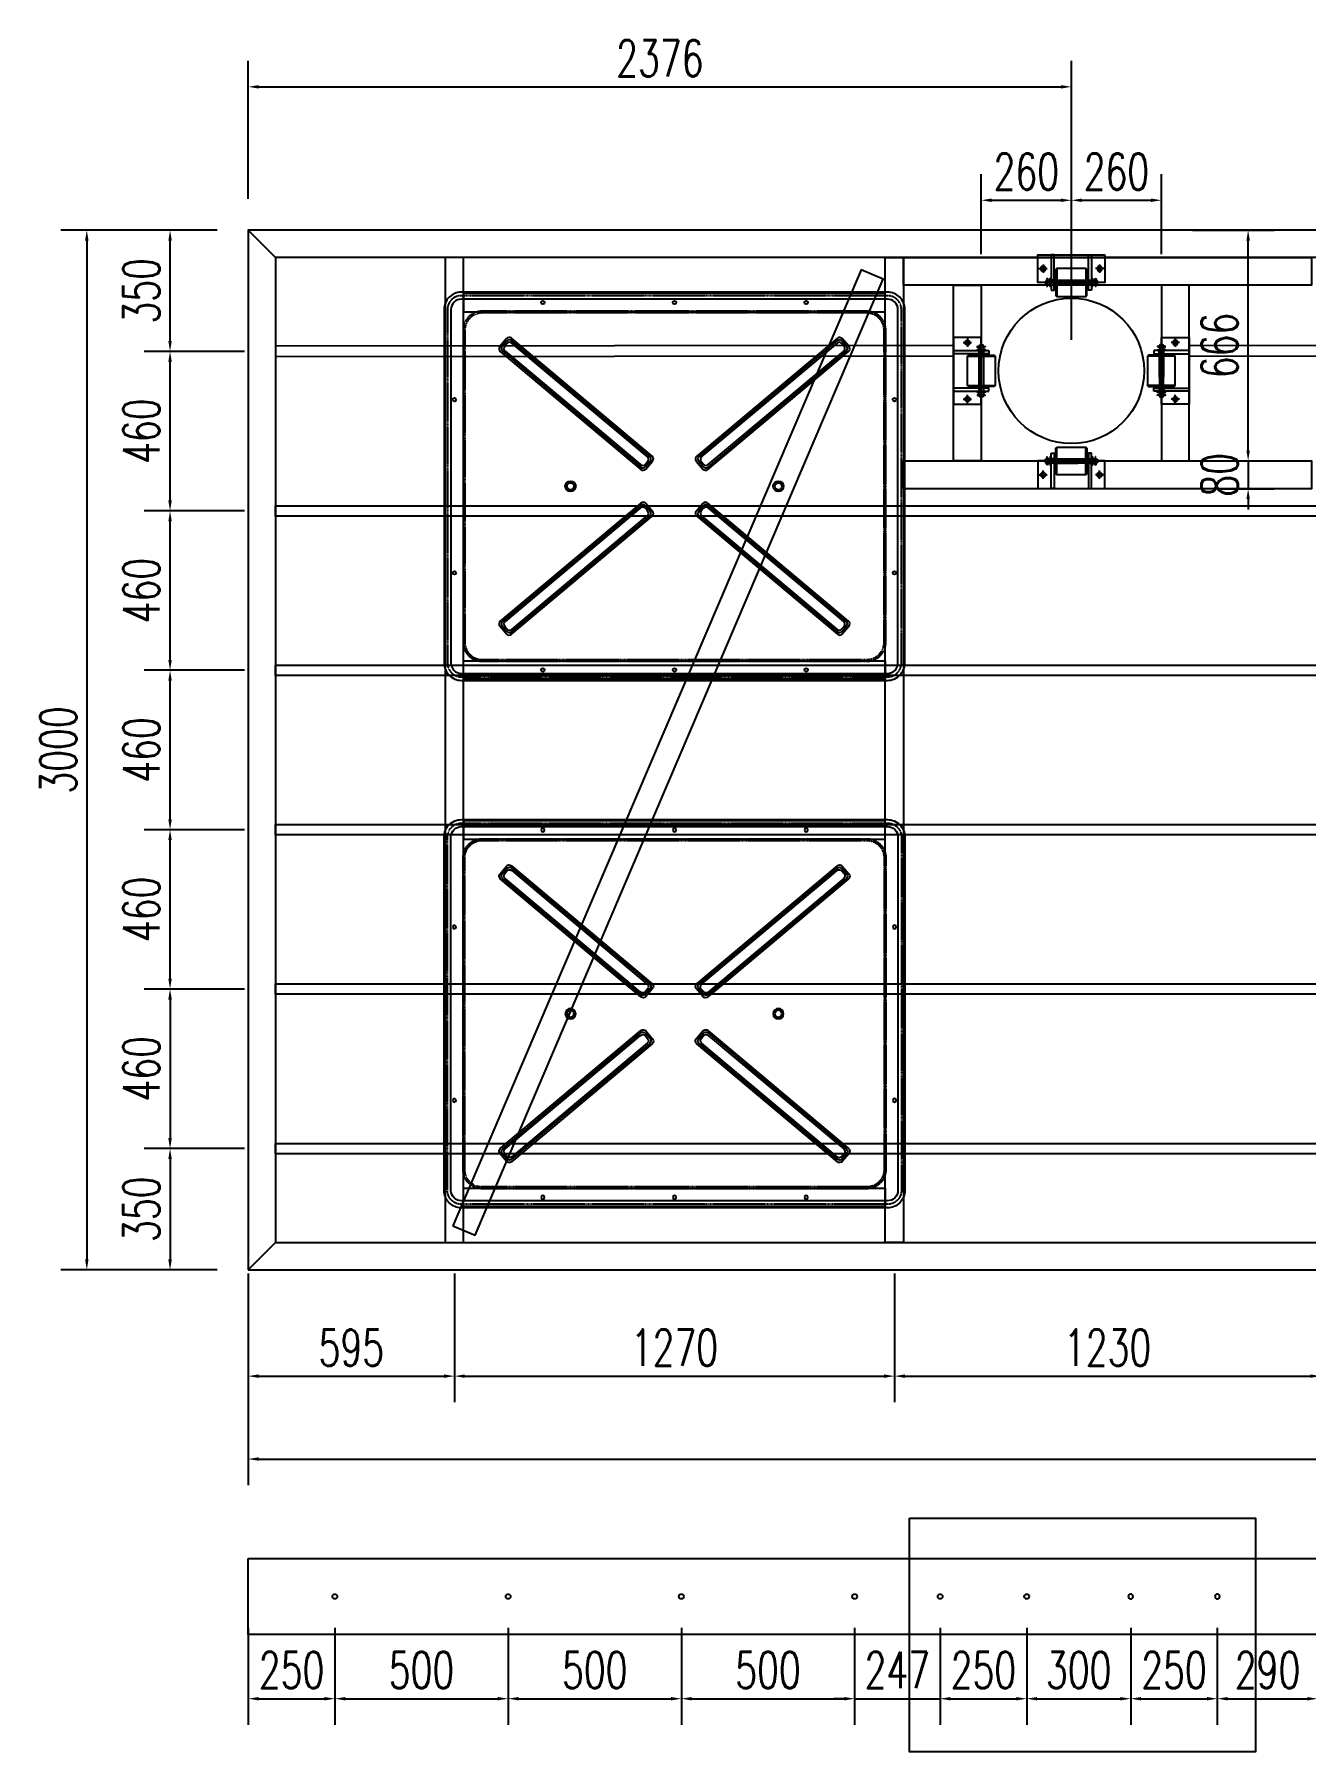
# Model space of a CAD drawing. Header units: millimetres. Extents: x 20612 to 158249, y -13511 to 156976.
# Drawn here: x 67078 to 70747, y 7918 to 12873 of the extents above; entities that cross this region are included whole.
import ezdxf

# ---------------------------------------------------------------- set-up
doc = ezdxf.new("R2010")
doc.units = ezdxf.units.MM
doc.header["$LTSCALE"] = 10
for name, pattern in [('-6_350_HOLE$0$DASH', [0.35, 0.25, -0.1]), ('CENTER2', [28.575, 19.05, -3.175, 3.175, -3.175]), ('DASHED2', [9.525, 6.35, -3.175])]:
    doc.linetypes.add(name, pattern=pattern)
for name, color, linetype in [('W-FLOAT_BOWL浮筒', 253, 'Continuous'), ('W-MOUNTING固定方式', 5, 'Continuous'), ('W-STEEL_FRAME钢架', 3, 'Continuous'), ('W-STEEL_KEEL钢龙骨', 5, 'Continuous')]:
    doc.layers.add(name, color=color, linetype=linetype)
doc.styles.add('STANDARD_T3', font='simplex.shx', dxfattribs={"width": 0.7, "bigfont": 'hztxt.shx'})
doc.dimstyles.new('W&&30', dxfattribs={"dimtxt": 105, "dimasz": 30, "dimexe": 75, "dimexo": 90, "dimgap": 30, "dimtad": 1, "dimdec": 0, "dimzin": 0, "dimdsep": 46, "dimtxsty": 'STANDARD_T3', "dimcen": 0.09, "dimclrd": 1, "dimclre": 1, "dimclrt": 7, "dimazin": 2, "dimtfac": 1, "dimtdec": 0, "dimtix": 1, "dimtmove": 2, "dimatfit": 3, "dimfxl": 100, "dimtolj": 1, "dimtzin": 0, "dimarcsym": 0})

# ---------------------------------------------------------------- blocks, each defined once
blk = doc.blocks.new('*D202')
at = {"color": 1, "lineweight": -2, "transparency": 16777216}
for p, q in [((67695.3, 9297.2), (67695.3, 8926.5)), ((68290.3, 9297.2), (68290.3, 8926.5)), ((67725.3, 9001.5), (68260.3, 9001.5))]:
    blk.add_line(p, q, dxfattribs=at)
at = {"color": 1, "transparency": 16777216}
for points in [[(67725.3, 9006.5), (67725.3, 8996.5), (67695.3, 9001.5)], [(68260.3, 9006.5), (68260.3, 8996.5), (68290.3, 9001.5)]]:
    blk.add_solid(points, dxfattribs=at)
at = {"layer": 'Defpoints', "color": 0, "transparency": 16777216}
for p in [(67695.3, 9387.2), (68290.3, 9387.2), (68290.3, 9001.5)]:
    blk.add_point(p, dxfattribs=at)
at = {"color": 7, "transparency": 16777216, "insert": (67992.8, 9084), "char_height": 105, "attachment_point": 5, "style": 'STANDARD_T3'}
blk.add_mtext('\\A1;595', dxfattribs=at)
blk = doc.blocks.new('*D188')
at = {"color": 1, "lineweight": -2, "transparency": 16777216}
for p, q in [((68290.3, 9297.2), (68290.3, 8926.5)), ((69560.3, 9297.2), (69560.3, 8926.5)), ((68320.3, 9001.5), (69530.3, 9001.5))]:
    blk.add_line(p, q, dxfattribs=at)
at = {"color": 1, "transparency": 16777216}
for points in [[(68320.3, 9006.5), (68320.3, 8996.5), (68290.3, 9001.5)], [(69530.3, 9006.5), (69530.3, 8996.5), (69560.3, 9001.5)]]:
    blk.add_solid(points, dxfattribs=at)
at = {"layer": 'Defpoints', "color": 0, "transparency": 16777216}
for p in [(68290.3, 9387.2), (69560.3, 9387.2), (69560.3, 9001.5)]:
    blk.add_point(p, dxfattribs=at)
at = {"color": 7, "transparency": 16777216, "insert": (68925.3, 9084), "char_height": 105, "attachment_point": 5, "style": 'STANDARD_T3'}
blk.add_mtext('\\A1;1270', dxfattribs=at)
blk = doc.blocks.new('*D189')
at = {"color": 1, "lineweight": -2, "transparency": 16777216}
for p, q in [((69560.3, 9297.2), (69560.3, 8926.5)), ((70790.3, 9297.2), (70790.3, 8926.5)), ((69590.3, 9001.5), (70760.3, 9001.5))]:
    blk.add_line(p, q, dxfattribs=at)
at = {"color": 1, "transparency": 16777216}
for points in [[(69590.3, 9006.5), (69590.3, 8996.5), (69560.3, 9001.5)], [(70760.3, 9006.5), (70760.3, 8996.5), (70790.3, 9001.5)]]:
    blk.add_solid(points, dxfattribs=at)
at = {"layer": 'Defpoints', "color": 0, "transparency": 16777216}
for p in [(69560.3, 9387.2), (70790.3, 9387.2), (70790.3, 9001.5)]:
    blk.add_point(p, dxfattribs=at)
at = {"color": 7, "transparency": 16777216, "insert": (70175.3, 9084), "char_height": 105, "attachment_point": 5, "style": 'STANDARD_T3'}
blk.add_mtext('\\A1;1230', dxfattribs=at)
blk = doc.blocks.new('*U45')
blk.add_lwpolyline([(-12, 0), (-12, 2.5), (12, 2.5), (12, 0)], close=True)
blk = doc.blocks.new('*U46')
at = {"color": 8, "linetype": 'Continuous', "lineweight": 15}
for p, q in [((-1, 1.9), (-2.1, 1)), ((0, 1.4), (0, -1.4)), ((-1, -1.9), (-2.1, -1))]:
    blk.add_line(p, q, dxfattribs=at)
at = {"color": 7, "linetype": 'Continuous', "lineweight": 15}
for p, q in [((16, 1.4), (0, 1.4)), ((0, 0), (18.5, 0)), ((16, 1.4), (16, 0)), ((18.5, -1.4), (18.5, 0)), ((0, -1.4), (18.5, -1.4))]:
    blk.add_line(p, q, dxfattribs=at)
for centre, radius, start, end in [((-3.2, 0), 2.9, 41.3178, 318.6822), ((-3.2, 0), 1.45, 41.3178, 318.6822), ((0, 2.8), 2.82, 221.3178, 270), ((0, -2.8), 2.82, 90, 138.6822), ((0, 2.8), 1.37, 221.3178, 270), ((0, -2.8), 1.37, 90, 138.6822)]:
    blk.add_arc(centre, radius, start, end, dxfattribs=at)
blk = doc.blocks.new('无头销轴_B型_D12X150')
at = {"color": 0}
for p, q in [((-72, 6), (-72, -6)), ((72, 6), (72, -6))]:
    blk.add_line(p, q, dxfattribs=at)
blk.add_lwpolyline([(-75, 4.3), (-75, -4.3), (-72, -6), (72, -6), (75, -4.3), (75, 4.3), (72, 6), (-72, 6)], close=True, dxfattribs=at)
for centre in [(-69.5, 0), (69.5, 0)]:
    blk.add_circle(centre, 1.6, dxfattribs=at)
blk = doc.blocks.new('A$C1EDE4923')
for p, q in [((-232.5, 79.6), (-232.5, 159.6)), ((-148.5, 79.6), (-148.5, 159.6))]:
    blk.add_line(p, q)
at = {"color": 3, "linetype": 'CENTER2', "ltscale": 0.5}
for p, q in [((-235, 119.6), (-254, 119.6)), ((-146, 119.6), (-127, 119.6)), ((-284, 79.6), (-260, 79.6)), ((-272, 67.6), (-272, 91.6)), ((-97, 79.6), (-121, 79.6)), ((-109, 67.6), (-109, 91.6))]:
    blk.add_line(p, q, dxfattribs=at)
at = {"linetype": 'DASHED2'}
for p, q in [((-240, 126.1), (-249, 126.1)), ((-240, 113.1), (-249, 113.1)), ((-235.5, 125.9), (-145.5, 125.9)), ((-235.5, 113.3), (-145.5, 113.3)), ((-141, 126.1), (-132, 126.1)), ((-141, 113.1), (-132, 113.1))]:
    blk.add_line(p, q, dxfattribs=at)
at = {"color": 3, "linetype": 'CENTER2'}
blk.add_line((-240.9, 119.6), (-140, 119.6), dxfattribs=at)
for points in [[(-232.5, 159.6), (-148.5, 159.6), (-145.5, 156.6), (-145.5, 82.6), (-148.5, 79.6), (-232.5, 79.6), (-235.5, 82.6), (-235.5, 156.6)], [(-94, 39.6), (-94, 119.6), (-287, 119.6), (-287, 39.6)], [(-249, 141.6), (-240, 141.6), (-240, 39.6), (-249, 39.6)], [(-132, 141.6), (-141, 141.6), (-141, 39.6), (-132, 39.6)]]:
    blk.add_lwpolyline(points, close=True)
for centre in [(-272, 79.6), (-109, 79.6)]:
    blk.add_circle(centre, 7)
at = {"xscale": -1}
for name, p, rotation in [('无头销轴_B型_D12X150', (-190.5, 119.6), 180), ('*U46', (-260, 113.6), 270), ('*U45', (-249, 119.6), 90), ('*U45', (-237.5, 119.6), 90)]:
    blk.add_blockref(name, p, dxfattribs=dict(at, rotation=rotation))
for name, p, rotation in [('*U45', (-143.5, 119.6), 270), ('*U45', (-132, 119.6), 270), ('*U46', (-121, 113.6), 90)]:
    blk.add_blockref(name, p, dxfattribs=dict(rotation=rotation))
blk = doc.blocks.new('1')
at = {"layer": 'W-FLOAT_BOWL浮筒'}
for points in [[(10, -25), (540, -25, 0.414214), (550, -15), (550, 15, 0.414214), (540, 25), (10, 25, 0.414214), (0, 15), (0, -15, 0.414214)], [(15, -20), (535, -20, 0.414214), (545, -10), (545, 10, 0.414214), (535, 20), (15, 20, 0.414214), (5, 10), (5, -10, 0.414214)], [(20, -15), (530, -15, 0.414214), (540, -5), (540, 5, 0.414214), (530, 15), (20, 15, 0.414214), (10, 5), (10, -5, 0.414214)]]:
    blk.add_lwpolyline(points, format="xyb", close=True, dxfattribs=at)
blk = doc.blocks.new('fxpm')
at = {"layer": 'W-FLOAT_BOWL浮筒'}
for points in [[(35.4, -1105.4), (1265.4, -1105.4, 0.414214), (1315.4, -1055.4), (1315.4, -35.4, 0.414214), (1265.4, 14.6), (35.4, 14.6, 0.414214), (-14.6, -35.4), (-14.6, -1055.4, 0.414214)], [(35.4, -1085.4), (1265.4, -1085.4, 0.414214), (1295.4, -1055.4), (1295.4, -35.4, 0.414214), (1265.4, -5.4), (35.4, -5.4, 0.414214), (5.4, -35.4), (5.4, -1055.4, 0.414214)]]:
    blk.add_lwpolyline(points, format="xyb", close=True, dxfattribs=at)
at = {"layer": 'W-FLOAT_BOWL浮筒', "linetype": '-6_350_HOLE$0$DASH', "ltscale": 0.1}
for points in [[(35.4, -1095.4), (1265.4, -1095.4, 0.414214), (1305.4, -1055.4), (1305.4, -35.4, 0.414214), (1265.4, 4.6), (35.4, 4.6, 0.414214), (-4.6, -35.4), (-4.6, -1055.4, 0.414214)], [(95.4, -1050.4), (1205.4, -1050.4, 0.414214), (1260.4, -995.4), (1260.4, -95.4, 0.414214), (1205.4, -40.4), (95.4, -40.4, 0.414214), (40.4, -95.4), (40.4, -995.4, 0.414214)], [(95.4, -1045.4), (1205.4, -1045.4, 0.414214), (1255.4, -995.4), (1255.4, -95.4, 0.414214), (1205.4, -45.4), (95.4, -45.4, 0.414214), (45.4, -95.4), (45.4, -995.4, 0.414214)]]:
    blk.add_lwpolyline(points, format="xyb", close=True, dxfattribs=at)
at = {"layer": 'W-FLOAT_BOWL浮筒'}
for centre, radius in [((270.4, -15.4), 5), ((650.4, -15.4), 5), ((1030.4, -15.4), 5), ((15.4, -295.4), 5), ((1285.4, -295.4), 5), ((350.4, -545.4), 15), ((350.4, -545.4), 10), ((950.4, -545.4), 15), ((950.4, -545.4), 10), ((15.4, -795.4), 5), ((1285.4, -795.4), 5), ((270.4, -1075.4), 5), ((650.4, -1075.4), 5), ((1030.4, -1075.4), 5)]:
    blk.add_circle(centre, radius, dxfattribs=at)
for p, rotation in [((156.1, -130.9), 320.0184917511716), ((723.1, -484.3), 39.98150824882561), ((156.1, -959.8), 39.98150824882561), ((723.1, -606.4), 320.0184917511716)]:
    blk.add_blockref('1', p, dxfattribs=dict(at, rotation=rotation))
blk = doc.blocks.new('*D203')
at = {"color": 1, "lineweight": -2, "transparency": 16777216}
for p, q in [((67605.3, 12308.2), (67154.3, 12308.2)), ((67229.3, 12278.2), (67229.3, 9338.2)), ((67605.3, 9308.2), (67154.3, 9308.2))]:
    blk.add_line(p, q, dxfattribs=at)
at = {"color": 1, "transparency": 16777216}
for points in [[(67224.3, 12278.2), (67234.3, 12278.2), (67229.3, 12308.2)], [(67224.3, 9338.2), (67234.3, 9338.2), (67229.3, 9308.2)]]:
    blk.add_solid(points, dxfattribs=at)
at = {"layer": 'Defpoints', "color": 0, "transparency": 16777216}
for p in [(67695.3, 12308.2), (67229.3, 9308.2), (67695.3, 9308.2)]:
    blk.add_point(p, dxfattribs=at)
at = {"color": 7, "transparency": 16777216, "insert": (67146.8, 10808.2), "char_height": 105, "attachment_point": 5, "rotation": 90, "style": 'STANDARD_T3'}
blk.add_mtext('\\A1;3000', dxfattribs=at)
blk = doc.blocks.new('*D195')
at = {"color": 1, "lineweight": -2, "transparency": 16777216}
for p, q in [((67684.3, 10578.2), (67394.6, 10578.2)), ((67469.6, 10148.2), (67469.6, 10548.2)), ((67684.3, 10118.2), (67394.6, 10118.2))]:
    blk.add_line(p, q, dxfattribs=at)
at = {"color": 1, "transparency": 16777216}
for points in [[(67464.6, 10548.2), (67474.6, 10548.2), (67469.6, 10578.2)], [(67464.6, 10148.2), (67474.6, 10148.2), (67469.6, 10118.2)]]:
    blk.add_solid(points, dxfattribs=at)
at = {"layer": 'Defpoints', "color": 0, "transparency": 16777216}
for p in [(67469.6, 10578.2), (67774.3, 10578.2), (67774.3, 10118.2)]:
    blk.add_point(p, dxfattribs=at)
at = {"color": 7, "transparency": 16777216, "insert": (67387.1, 10348.2), "char_height": 105, "attachment_point": 5, "rotation": 90, "style": 'STANDARD_T3'}
blk.add_mtext('\\A1;460', dxfattribs=at)
blk = doc.blocks.new('*D196')
at = {"color": 1, "lineweight": -2, "transparency": 16777216}
for p, q in [((67684.3, 11038.2), (67394.6, 11038.2)), ((67469.6, 10608.2), (67469.6, 11008.2)), ((67684.3, 10578.2), (67394.6, 10578.2))]:
    blk.add_line(p, q, dxfattribs=at)
at = {"color": 1, "transparency": 16777216}
for points in [[(67464.6, 11008.2), (67474.6, 11008.2), (67469.6, 11038.2)], [(67464.6, 10608.2), (67474.6, 10608.2), (67469.6, 10578.2)]]:
    blk.add_solid(points, dxfattribs=at)
at = {"layer": 'Defpoints', "color": 0, "transparency": 16777216}
for p in [(67469.6, 11038.2), (67774.3, 11038.2), (67774.3, 10578.2)]:
    blk.add_point(p, dxfattribs=at)
at = {"color": 7, "transparency": 16777216, "insert": (67387.1, 10808.2), "char_height": 105, "attachment_point": 5, "rotation": 90, "style": 'STANDARD_T3'}
blk.add_mtext('\\A1;460', dxfattribs=at)
blk = doc.blocks.new('*D197')
at = {"color": 1, "lineweight": -2, "transparency": 16777216}
for p, q in [((67684.3, 11498.2), (67394.6, 11498.2)), ((67469.6, 11068.2), (67469.6, 11468.2)), ((67684.3, 11038.2), (67394.6, 11038.2))]:
    blk.add_line(p, q, dxfattribs=at)
at = {"color": 1, "transparency": 16777216}
for points in [[(67464.6, 11468.2), (67474.6, 11468.2), (67469.6, 11498.2)], [(67464.6, 11068.2), (67474.6, 11068.2), (67469.6, 11038.2)]]:
    blk.add_solid(points, dxfattribs=at)
at = {"layer": 'Defpoints', "color": 0, "transparency": 16777216}
for p in [(67469.6, 11498.2), (67774.3, 11498.2), (67774.3, 11038.2)]:
    blk.add_point(p, dxfattribs=at)
at = {"color": 7, "transparency": 16777216, "insert": (67387.1, 11268.2), "char_height": 105, "attachment_point": 5, "rotation": 90, "style": 'STANDARD_T3'}
blk.add_mtext('\\A1;460', dxfattribs=at)
blk = doc.blocks.new('*D198')
at = {"color": 1, "lineweight": -2, "transparency": 16777216}
for p, q in [((67684.3, 11958.2), (67394.6, 11958.2)), ((67469.6, 11528.2), (67469.6, 11928.2)), ((67684.3, 11498.2), (67394.6, 11498.2))]:
    blk.add_line(p, q, dxfattribs=at)
at = {"color": 1, "transparency": 16777216}
for points in [[(67464.6, 11928.2), (67474.6, 11928.2), (67469.6, 11958.2)], [(67464.6, 11528.2), (67474.6, 11528.2), (67469.6, 11498.2)]]:
    blk.add_solid(points, dxfattribs=at)
at = {"layer": 'Defpoints', "color": 0, "transparency": 16777216}
for p in [(67469.6, 11958.2), (67774.3, 11958.2), (67774.3, 11498.2)]:
    blk.add_point(p, dxfattribs=at)
at = {"color": 7, "transparency": 16777216, "insert": (67387.1, 11728.2), "char_height": 105, "attachment_point": 5, "rotation": 90, "style": 'STANDARD_T3'}
blk.add_mtext('\\A1;460', dxfattribs=at)
blk = doc.blocks.new('*D199')
at = {"color": 1, "lineweight": -2, "transparency": 16777216}
for p, q in [((67684.3, 9658.2), (67394.6, 9658.2)), ((67469.6, 9628.2), (67469.6, 9338.2)), ((67605.3, 9308.2), (67394.6, 9308.2))]:
    blk.add_line(p, q, dxfattribs=at)
at = {"color": 1, "transparency": 16777216}
for points in [[(67464.6, 9628.2), (67474.6, 9628.2), (67469.6, 9658.2)], [(67464.6, 9338.2), (67474.6, 9338.2), (67469.6, 9308.2)]]:
    blk.add_solid(points, dxfattribs=at)
at = {"layer": 'Defpoints', "color": 0, "transparency": 16777216}
for p in [(67774.3, 9658.2), (67469.6, 9308.2), (67695.3, 9308.2)]:
    blk.add_point(p, dxfattribs=at)
at = {"color": 7, "transparency": 16777216, "insert": (67387.1, 9483.2), "char_height": 105, "attachment_point": 5, "rotation": 90, "style": 'STANDARD_T3'}
blk.add_mtext('\\A1;350', dxfattribs=at)
blk = doc.blocks.new('*D200')
at = {"color": 1, "lineweight": -2, "transparency": 16777216}
for p, q in [((67684.3, 10118.2), (67394.6, 10118.2)), ((67469.6, 10088.2), (67469.6, 9688.2)), ((67684.3, 9658.2), (67394.6, 9658.2))]:
    blk.add_line(p, q, dxfattribs=at)
at = {"color": 1, "transparency": 16777216}
for points in [[(67464.6, 10088.2), (67474.6, 10088.2), (67469.6, 10118.2)], [(67464.6, 9688.2), (67474.6, 9688.2), (67469.6, 9658.2)]]:
    blk.add_solid(points, dxfattribs=at)
at = {"layer": 'Defpoints', "color": 0, "transparency": 16777216}
for p in [(67774.3, 10118.2), (67469.6, 9658.2), (67774.3, 9658.2)]:
    blk.add_point(p, dxfattribs=at)
at = {"color": 7, "transparency": 16777216, "insert": (67387.1, 9888.2), "char_height": 105, "attachment_point": 5, "rotation": 90, "style": 'STANDARD_T3'}
blk.add_mtext('\\A1;460', dxfattribs=at)
blk = doc.blocks.new('*D201')
at = {"color": 1, "lineweight": -2, "transparency": 16777216}
for p, q in [((67605.3, 12308.2), (67394.6, 12308.2)), ((67469.6, 11988.2), (67469.6, 12278.2)), ((67684.3, 11958.2), (67394.6, 11958.2))]:
    blk.add_line(p, q, dxfattribs=at)
at = {"color": 1, "transparency": 16777216}
for points in [[(67464.6, 12278.2), (67474.6, 12278.2), (67469.6, 12308.2)], [(67464.6, 11988.2), (67474.6, 11988.2), (67469.6, 11958.2)]]:
    blk.add_solid(points, dxfattribs=at)
at = {"layer": 'Defpoints', "color": 0, "transparency": 16777216}
for p in [(67469.6, 12308.2), (67695.3, 12308.2), (67774.3, 11958.2)]:
    blk.add_point(p, dxfattribs=at)
at = {"color": 7, "transparency": 16777216, "insert": (67387.1, 12133.2), "char_height": 105, "attachment_point": 5, "rotation": 90, "style": 'STANDARD_T3'}
blk.add_mtext('\\A1;350', dxfattribs=at)
blk = doc.blocks.new('*U184')
at = {"layer": 'W-STEEL_FRAME钢架'}
for points in [[(-661.5, -1421), (-608.5, -1421), (-608.5, 1421), (-661.5, 1421)], [(661.5, -1421), (608.5, -1421), (608.5, 1421), (661.5, 1421)]]:
    blk.add_lwpolyline(points, close=True, dxfattribs=at)
at = {"layer": 'W-STEEL_FRAME钢架', "color": 2}
for points in [[(-608.5, 1264.5), (608.5, 1264.5), (608.5, 1317.5), (-608.5, 1317.5)], [(-608.5, 257.5), (608.5, 257.5), (608.5, 204.5), (-608.5, 204.5)], [(-608.5, -257.5), (608.5, -257.5), (608.5, -204.5), (-608.5, -204.5)], [(-608.5, -1264.5), (608.5, -1264.5), (608.5, -1317.5), (-608.5, -1317.5)]]:
    blk.add_lwpolyline(points, close=True, dxfattribs=at)
blk = doc.blocks.new('*U185')
at = {"layer": 'W-STEEL_FRAME钢架', "color": 0, "linetype": 'ByBlock', "lineweight": -2, "transparency": 16777216}
blk.add_blockref('*U184', (0, 0), dxfattribs=at)
blk = doc.blocks.new('*U186')
at = {"layer": 'W-STEEL_KEEL钢龙骨'}
blk.add_lwpolyline([(-4911, 15), (4911, 15), (4911, -15), (-4911, -15)], close=True, dxfattribs=at)
blk = doc.blocks.new('*U187')
at = {"layer": 'W-STEEL_FRAME钢架', "color": 0, "linetype": 'ByBlock', "lineweight": -2, "transparency": 16777216}
for p in [(0, 1840), (0, 1380), (0, 920), (0, 460), (0, 0)]:
    blk.add_blockref('*U186', p, dxfattribs=at)
blk = doc.blocks.new('*D216')
at = {"color": 1, "lineweight": -2, "transparency": 16777216}
for p, q in [((67695.3, 9218.2), (67695.3, 8687.3)), ((77675.3, 9218.2), (77675.3, 8687.3)), ((67725.3, 8762.3), (77645.3, 8762.3))]:
    blk.add_line(p, q, dxfattribs=at)
at = {"color": 1, "transparency": 16777216}
for points in [[(67725.3, 8767.3), (67725.3, 8757.3), (67695.3, 8762.3)], [(77645.3, 8767.3), (77645.3, 8757.3), (77675.3, 8762.3)]]:
    blk.add_solid(points, dxfattribs=at)
at = {"layer": 'Defpoints', "color": 0, "transparency": 16777216}
for p in [(67695.3, 9308.2), (77675.3, 9308.2), (77675.3, 8762.3)]:
    blk.add_point(p, dxfattribs=at)
at = {"color": 7, "transparency": 16777216, "insert": (72685.3, 8844.8), "char_height": 105, "attachment_point": 5, "style": 'STANDARD_T3'}
blk.add_mtext('\\A1;9980', dxfattribs=at)
blk = doc.blocks.new('*D225')
at = {"layer": 'Defpoints', "color": 0, "transparency": 16777216}
for p in [(70070.8, 12721.8), (67695.3, 12308.2), (70070.8, 11902.2)]:
    blk.add_point(p, dxfattribs=at)
at = {"layer": 'W-STEEL_FRAME钢架', "color": 1, "lineweight": -2, "transparency": 16777216}
for p, q in [((67695.3, 12398.2), (67695.3, 12796.8)), ((70070.8, 11992.2), (70070.8, 12796.8)), ((67725.3, 12721.8), (70040.8, 12721.8))]:
    blk.add_line(p, q, dxfattribs=at)
at = {"layer": 'W-STEEL_FRAME钢架', "color": 1, "transparency": 16777216}
for points in [[(67725.3, 12726.8), (67725.3, 12716.8), (67695.3, 12721.8)], [(70040.8, 12726.8), (70040.8, 12716.8), (70070.8, 12721.8)]]:
    blk.add_solid(points, dxfattribs=at)
at = {"layer": 'W-STEEL_FRAME钢架', "color": 7, "transparency": 16777216, "insert": (68883.1, 12804.3), "char_height": 105, "attachment_point": 5, "style": 'STANDARD_T3'}
blk.add_mtext('\\A1;2376', dxfattribs=at)
blk = doc.blocks.new('*D226')
at = {"layer": 'Defpoints', "color": 0, "transparency": 16777216}
for p in [(70070.8, 12394.5), (69810.8, 12149.2), (70070.8, 11902.2)]:
    blk.add_point(p, dxfattribs=at)
at = {"layer": 'W-STEEL_FRAME钢架', "color": 1, "lineweight": -2, "transparency": 16777216}
for p, q in [((69810.8, 12239.2), (69810.8, 12469.5)), ((70070.8, 11992.2), (70070.8, 12469.5)), ((69840.8, 12394.5), (70040.8, 12394.5))]:
    blk.add_line(p, q, dxfattribs=at)
at = {"layer": 'W-STEEL_FRAME钢架', "color": 1, "transparency": 16777216}
for points in [[(69840.8, 12399.5), (69840.8, 12389.5), (69810.8, 12394.5)], [(70040.8, 12399.5), (70040.8, 12389.5), (70070.8, 12394.5)]]:
    blk.add_solid(points, dxfattribs=at)
at = {"layer": 'W-STEEL_FRAME钢架', "color": 7, "transparency": 16777216, "insert": (69940.8, 12477), "char_height": 105, "attachment_point": 5, "style": 'STANDARD_T3'}
blk.add_mtext('\\A1;260', dxfattribs=at)
blk = doc.blocks.new('*D227')
at = {"layer": 'Defpoints', "color": 0, "transparency": 16777216}
for p in [(70330.8, 12394.5), (70330.8, 12149.2), (70070.8, 11902.2)]:
    blk.add_point(p, dxfattribs=at)
at = {"layer": 'W-STEEL_FRAME钢架', "color": 1, "lineweight": -2, "transparency": 16777216}
for p, q in [((70070.8, 11992.2), (70070.8, 12469.5)), ((70330.8, 12239.2), (70330.8, 12469.5)), ((70100.8, 12394.5), (70300.8, 12394.5))]:
    blk.add_line(p, q, dxfattribs=at)
at = {"layer": 'W-STEEL_FRAME钢架', "color": 1, "transparency": 16777216}
for points in [[(70100.8, 12399.5), (70100.8, 12389.5), (70070.8, 12394.5)], [(70300.8, 12399.5), (70300.8, 12389.5), (70330.8, 12394.5)]]:
    blk.add_solid(points, dxfattribs=at)
at = {"layer": 'W-STEEL_FRAME钢架', "color": 7, "transparency": 16777216, "insert": (70200.8, 12477), "char_height": 105, "attachment_point": 5, "style": 'STANDARD_T3'}
blk.add_mtext('\\A1;260', dxfattribs=at)
blk = doc.blocks.new('*D228')
at = {"layer": 'Defpoints', "color": 0, "transparency": 16777216}
for p in [(70410.8, 11642.2), (70410.8, 11562.2), (70581, 11562.2)]:
    blk.add_point(p, dxfattribs=at)
at = {"layer": 'W-STEEL_FRAME钢架', "color": 1, "lineweight": -2, "transparency": 16777216}
for p, q in [((70581, 11672.2), (70581, 11702.2)), ((70500.8, 11642.2), (70656, 11642.2)), ((70581, 11642.2), (70581, 11562.2)), ((70500.8, 11562.2), (70656, 11562.2)), ((70581, 11532.2), (70581, 11502.2))]:
    blk.add_line(p, q, dxfattribs=at)
at = {"layer": 'W-STEEL_FRAME钢架', "color": 1, "transparency": 16777216}
for points in [[(70576, 11672.2), (70586, 11672.2), (70581, 11642.2)], [(70576, 11532.2), (70586, 11532.2), (70581, 11562.2)]]:
    blk.add_solid(points, dxfattribs=at)
at = {"layer": 'W-STEEL_FRAME钢架', "color": 7, "transparency": 16777216, "insert": (70498.5, 11602.2), "char_height": 105, "attachment_point": 5, "rotation": 90, "style": 'STANDARD_T3'}
blk.add_mtext('\\A1;80', dxfattribs=at)
blk = doc.blocks.new('*D229')
at = {"layer": 'Defpoints', "color": 0, "transparency": 16777216}
for p in [(70330.8, 12308.2), (70581, 12308.2), (70410.8, 11642.2)]:
    blk.add_point(p, dxfattribs=at)
at = {"layer": 'W-STEEL_FRAME钢架', "color": 1, "lineweight": -2, "transparency": 16777216}
for p, q in [((70420.8, 12308.2), (70656, 12308.2)), ((70581, 11672.2), (70581, 12278.2)), ((70500.8, 11642.2), (70656, 11642.2))]:
    blk.add_line(p, q, dxfattribs=at)
at = {"layer": 'W-STEEL_FRAME钢架', "color": 1, "transparency": 16777216}
for points in [[(70576, 12278.2), (70586, 12278.2), (70581, 12308.2)], [(70576, 11672.2), (70586, 11672.2), (70581, 11642.2)]]:
    blk.add_solid(points, dxfattribs=at)
at = {"layer": 'W-STEEL_FRAME钢架', "color": 7, "transparency": 16777216, "insert": (70498.5, 11975.2), "char_height": 105, "attachment_point": 5, "rotation": 90, "style": 'STANDARD_T3'}
blk.add_mtext('\\A1;666', dxfattribs=at)
blk = doc.blocks.new('*U283')
blk.add_circle((0, 0), 7)
blk = doc.blocks.new('*U284')
at = {"color": 0, "linetype": 'ByBlock', "lineweight": -2, "transparency": 16777216}
for p in [(0, 0), (500, 0), (1000, 0), (1500, 0)]:
    blk.add_blockref('*U283', p, dxfattribs=at)
blk = doc.blocks.new('*D288')
at = {"color": 1, "lineweight": -2, "transparency": 16777216}
for p, q in [((67695.3, 8275.6), (67695.3, 7995.7)), ((67945.3, 8275.6), (67945.3, 7995.7)), ((67725.3, 8070.7), (67915.3, 8070.7))]:
    blk.add_line(p, q, dxfattribs=at)
at = {"color": 1, "transparency": 16777216}
for points in [[(67725.3, 8075.7), (67725.3, 8065.7), (67695.3, 8070.7)], [(67915.3, 8075.7), (67915.3, 8065.7), (67945.3, 8070.7)]]:
    blk.add_solid(points, dxfattribs=at)
at = {"layer": 'Defpoints', "color": 0, "transparency": 16777216}
for p in [(67695.3, 8365.6), (67945.3, 8365.6), (67945.3, 8070.7)]:
    blk.add_point(p, dxfattribs=at)
at = {"color": 7, "transparency": 16777216, "insert": (67820.3, 8153.2), "char_height": 105, "attachment_point": 5, "style": 'STANDARD_T3'}
blk.add_mtext('\\A1;250', dxfattribs=at)
blk = doc.blocks.new('*D289')
at = {"color": 1, "lineweight": -2, "transparency": 16777216}
for p, q in [((67945.3, 8275.6), (67945.3, 7995.7)), ((68445.3, 8275.6), (68445.3, 7995.7)), ((67975.3, 8070.7), (68415.3, 8070.7))]:
    blk.add_line(p, q, dxfattribs=at)
at = {"color": 1, "transparency": 16777216}
for points in [[(67975.3, 8075.7), (67975.3, 8065.7), (67945.3, 8070.7)], [(68415.3, 8075.7), (68415.3, 8065.7), (68445.3, 8070.7)]]:
    blk.add_solid(points, dxfattribs=at)
at = {"layer": 'Defpoints', "color": 0, "transparency": 16777216}
for p in [(67945.3, 8365.6), (68445.3, 8365.6), (68445.3, 8070.7)]:
    blk.add_point(p, dxfattribs=at)
at = {"color": 7, "transparency": 16777216, "insert": (68195.3, 8153.2), "char_height": 105, "attachment_point": 5, "style": 'STANDARD_T3'}
blk.add_mtext('\\A1;500', dxfattribs=at)
blk = doc.blocks.new('*D290')
at = {"color": 1, "lineweight": -2, "transparency": 16777216}
for p, q in [((68445.3, 8275.6), (68445.3, 7995.7)), ((68945.3, 8275.6), (68945.3, 7995.7)), ((68475.3, 8070.7), (68915.3, 8070.7))]:
    blk.add_line(p, q, dxfattribs=at)
at = {"color": 1, "transparency": 16777216}
for points in [[(68475.3, 8075.7), (68475.3, 8065.7), (68445.3, 8070.7)], [(68915.3, 8075.7), (68915.3, 8065.7), (68945.3, 8070.7)]]:
    blk.add_solid(points, dxfattribs=at)
at = {"layer": 'Defpoints', "color": 0, "transparency": 16777216}
for p in [(68445.3, 8365.6), (68945.3, 8365.6), (68945.3, 8070.7)]:
    blk.add_point(p, dxfattribs=at)
at = {"color": 7, "transparency": 16777216, "insert": (68695.3, 8153.2), "char_height": 105, "attachment_point": 5, "style": 'STANDARD_T3'}
blk.add_mtext('\\A1;500', dxfattribs=at)
blk = doc.blocks.new('*D291')
at = {"color": 1, "lineweight": -2, "transparency": 16777216}
for p, q in [((68945.3, 8275.6), (68945.3, 7995.7)), ((69445.3, 8275.6), (69445.3, 7995.7)), ((68975.3, 8070.7), (69415.3, 8070.7))]:
    blk.add_line(p, q, dxfattribs=at)
at = {"color": 1, "transparency": 16777216}
for points in [[(68975.3, 8075.7), (68975.3, 8065.7), (68945.3, 8070.7)], [(69415.3, 8075.7), (69415.3, 8065.7), (69445.3, 8070.7)]]:
    blk.add_solid(points, dxfattribs=at)
at = {"layer": 'Defpoints', "color": 0, "transparency": 16777216}
for p in [(68945.3, 8365.6), (69445.3, 8365.6), (69445.3, 8070.7)]:
    blk.add_point(p, dxfattribs=at)
at = {"color": 7, "transparency": 16777216, "insert": (69195.3, 8153.2), "char_height": 105, "attachment_point": 5, "style": 'STANDARD_T3'}
blk.add_mtext('\\A1;500', dxfattribs=at)
blk = doc.blocks.new('*D292')
at = {"color": 1, "lineweight": -2, "transparency": 16777216}
for p, q in [((69445.3, 8275.6), (69445.3, 7995.7)), ((69692, 8275.6), (69692, 7995.7)), ((69415.3, 8070.7), (69385.3, 8070.7)), ((69445.3, 8070.7), (69692, 8070.7)), ((69722, 8070.7), (69752, 8070.7))]:
    blk.add_line(p, q, dxfattribs=at)
at = {"color": 1, "transparency": 16777216}
for points in [[(69415.3, 8075.7), (69415.3, 8065.7), (69445.3, 8070.7)], [(69722, 8075.7), (69722, 8065.7), (69692, 8070.7)]]:
    blk.add_solid(points, dxfattribs=at)
at = {"layer": 'Defpoints', "color": 0, "transparency": 16777216}
for p in [(69445.3, 8365.6), (69692, 8365.6), (69692, 8070.7)]:
    blk.add_point(p, dxfattribs=at)
at = {"color": 7, "transparency": 16777216, "insert": (69568.6, 8153.2), "char_height": 105, "attachment_point": 5, "style": 'STANDARD_T3'}
blk.add_mtext('\\A1;247', dxfattribs=at)
blk = doc.blocks.new('*D344')
at = {"color": 1, "lineweight": -2, "transparency": 16777216}
for p, q in [((69692, 8275.6), (69692, 7995.7)), ((69942, 8275.6), (69942, 7995.7)), ((69722, 8070.7), (69912, 8070.7))]:
    blk.add_line(p, q, dxfattribs=at)
at = {"color": 1, "transparency": 16777216}
for points in [[(69722, 8075.7), (69722, 8065.7), (69692, 8070.7)], [(69912, 8075.7), (69912, 8065.7), (69942, 8070.7)]]:
    blk.add_solid(points, dxfattribs=at)
at = {"layer": 'Defpoints', "color": 0, "transparency": 16777216}
for p in [(69692, 8365.6), (69942, 8365.6), (69942, 8070.7)]:
    blk.add_point(p, dxfattribs=at)
at = {"color": 7, "transparency": 16777216, "insert": (69817, 8153.2), "char_height": 105, "attachment_point": 5, "style": 'STANDARD_T3'}
blk.add_mtext('\\A1;250', dxfattribs=at)
blk = doc.blocks.new('*D345')
at = {"color": 1, "lineweight": -2, "transparency": 16777216}
for p, q in [((69942, 8275.6), (69942, 7995.7)), ((70242, 8275.6), (70242, 7995.7)), ((69972, 8070.7), (70212, 8070.7))]:
    blk.add_line(p, q, dxfattribs=at)
at = {"color": 1, "transparency": 16777216}
for points in [[(69972, 8075.7), (69972, 8065.7), (69942, 8070.7)], [(70212, 8075.7), (70212, 8065.7), (70242, 8070.7)]]:
    blk.add_solid(points, dxfattribs=at)
at = {"layer": 'Defpoints', "color": 0, "transparency": 16777216}
for p in [(69942, 8365.6), (70242, 8365.6), (70242, 8070.7)]:
    blk.add_point(p, dxfattribs=at)
at = {"color": 7, "transparency": 16777216, "insert": (70092, 8153.2), "char_height": 105, "attachment_point": 5, "style": 'STANDARD_T3'}
blk.add_mtext('\\A1;300', dxfattribs=at)
blk = doc.blocks.new('*D346')
at = {"color": 1, "lineweight": -2, "transparency": 16777216}
for p, q in [((70242, 8275.6), (70242, 7995.7)), ((70492, 8275.6), (70492, 7995.7)), ((70272, 8070.7), (70462, 8070.7))]:
    blk.add_line(p, q, dxfattribs=at)
at = {"color": 1, "transparency": 16777216}
for points in [[(70272, 8075.7), (70272, 8065.7), (70242, 8070.7)], [(70462, 8075.7), (70462, 8065.7), (70492, 8070.7)]]:
    blk.add_solid(points, dxfattribs=at)
at = {"layer": 'Defpoints', "color": 0, "transparency": 16777216}
for p in [(70242, 8365.6), (70492, 8365.6), (70492, 8070.7)]:
    blk.add_point(p, dxfattribs=at)
at = {"color": 7, "transparency": 16777216, "insert": (70367, 8153.2), "char_height": 105, "attachment_point": 5, "style": 'STANDARD_T3'}
blk.add_mtext('\\A1;250', dxfattribs=at)
blk = doc.blocks.new('*D347')
at = {"color": 1, "lineweight": -2, "transparency": 16777216}
for p, q in [((70492, 8275.6), (70492, 7995.7)), ((70782, 8275.6), (70782, 7995.7)), ((70522, 8070.7), (70752, 8070.7))]:
    blk.add_line(p, q, dxfattribs=at)
at = {"color": 1, "transparency": 16777216}
for points in [[(70522, 8075.7), (70522, 8065.7), (70492, 8070.7)], [(70752, 8075.7), (70752, 8065.7), (70782, 8070.7)]]:
    blk.add_solid(points, dxfattribs=at)
at = {"layer": 'Defpoints', "color": 0, "transparency": 16777216}
for p in [(70492, 8365.6), (70782, 8365.6), (70782, 8070.7)]:
    blk.add_point(p, dxfattribs=at)
at = {"color": 7, "transparency": 16777216, "insert": (70637, 8153.2), "char_height": 105, "attachment_point": 5, "style": 'STANDARD_T3'}
blk.add_mtext('\\A1;290', dxfattribs=at)
blk = doc.blocks.new('*U363')
blk.add_circle((0, 0), 7)
blk = doc.blocks.new('*U364')
at = {"color": 0, "linetype": 'ByBlock', "lineweight": -2, "transparency": 16777216}
for p in [(0, 0), (250, 0)]:
    blk.add_blockref('*U363', p, dxfattribs=at)
blk = doc.blocks.new('*U365')
blk.add_circle((0, 0), 7)
blk = doc.blocks.new('*U366')
at = {"color": 0, "linetype": 'ByBlock', "lineweight": -2, "transparency": 16777216}
for p in [(0, 0), (250, 0)]:
    blk.add_blockref('*U365', p, dxfattribs=at)

msp = doc.modelspace()

# ---------------------------------------------------------------- linework, layer by layer
msp.add_lwpolyline([(69603.4, 8591.2), (70601.9, 8591.2), (70601.9, 7917.9), (69603.4, 7917.9)], close=True)
at = {"layer": 'W-MOUNTING固定方式'}
for p, q in [((69616.8, 12229.2), (69855.3, 12229.2)), ((70733.8, 12149.2), (69616.8, 12149.2))]:
    msp.add_line(p, q, dxfattribs=at)
msp.add_circle((70070.8, 11902.2), 210, dxfattribs=at)
at = {"layer": 'W-STEEL_FRAME钢架'}
for p, q in [((67695.3, 12308.2), (67774.3, 12229.2)), ((67695.3, 9308.2), (67774.3, 9387.2))]:
    msp.add_line(p, q, dxfattribs=at)
at = {"layer": 'W-STEEL_FRAME钢架', "color": 2}
for p, q in [((69494.4, 12129.2), (69494.4, 12129.2)), ((69494.4, 10607.2), (69494.4, 10607.2)), ((69494.4, 9487.2), (69494.4, 9487.2))]:
    msp.add_line(p, q, dxfattribs=at)
at = {"layer": 'W-STEEL_FRAME钢架'}
for points in [[(67695.3, 9308.2), (77675.3, 9308.2), (77675.3, 12308.2), (67695.3, 12308.2)], [(67774.3, 9387.2), (77596.3, 9387.2), (77596.3, 12229.2), (67774.3, 12229.2)], [(69586.8, 12229.2), (70763.8, 12229.2), (70763.8, 12149.2), (69586.8, 12149.2)], [(69730.8, 12149.2), (69810.8, 12149.2), (69810.8, 11642.2), (69730.8, 11642.2)], [(70410.8, 12149.2), (70330.8, 12149.2), (70330.8, 11642.2), (70410.8, 11642.2)], [(69586.8, 11642.2), (70763.8, 11642.2), (70763.8, 11562.2), (69586.8, 11562.2)], [(67695.3, 8475.6), (77675.3, 8475.6), (77675.3, 8255.6), (67695.3, 8255.6)]]:
    msp.add_lwpolyline(points, close=True, dxfattribs=at)
at = {"layer": 'W-STEEL_FRAME钢架', "color": 6}
msp.add_lwpolyline([(68285.3, 9435.3), (68349.7, 9407.8), (69528.1, 12166.7), (69463.7, 12194.2)], close=True, dxfattribs=at)
at = {"layer": 'W-STEEL_KEEL钢龙骨'}
for points in [[(67774.3, 11943.2), (69730.8, 11945.7), (69730.8, 11975.7), (67774.3, 11973.2)], [(70410.8, 11945.7), (77596.3, 11943.2), (77596.3, 11973.2), (70410.8, 11975.7)]]:
    msp.add_lwpolyline(points, close=True, dxfattribs=at)

# ---------------------------------------------------------------- block references
at = {"color": 6, "lineweight": 5, "extrusion": (0, 0, -1), "zscale": -1}
for p, rotation in [((-70261.3, 12276.8), 180), ((-70450.4, 11711.7), 270)]:
    msp.add_blockref('A$C1EDE4923', p, dxfattribs=dict(at, rotation=rotation))
at = {"color": 6, "lineweight": 5, "extrusion": (0, 0, -1), "xscale": -1, "zscale": -1, "rotation": 90}
msp.add_blockref('A$C1EDE4923', (-69691.3, 11711.7), dxfattribs=at)
at = {"color": 6, "lineweight": 5, "extrusion": (0, 0, -1), "xscale": -1, "zscale": -1}
msp.add_blockref('A$C1EDE4923', (-70261.3, 11522.7), dxfattribs=at)
for name, p in [('*U284', (67945.3, 8365.6)), ('*U364', (69692, 8365.6))]:
    msp.add_blockref(name, p)
at = {"xscale": -1}
msp.add_blockref('*U366', (70492, 8365.6), dxfattribs=at)
at = {"layer": 'W-FLOAT_BOWL浮筒'}
msp.add_blockref('fxpm', (68274.9, 12114.6), dxfattribs=at)
at = {"layer": 'W-FLOAT_BOWL浮筒', "xscale": -1, "rotation": 180}
msp.add_blockref('fxpm', (68274.9, 9501.9), dxfattribs=at)
at = {"layer": 'W-STEEL_FRAME钢架'}
for name, p in [('*U185', (68925.3, 10808.2)), ('*U187', (72685.3, 9658.2))]:
    msp.add_blockref(name, p, dxfattribs=at)

# ---------------------------------------------------------------- dimensions: what is measured, and where the dimension line sits
for base, p1, p2, picture, middle in [((67229.3, 9308.2), (67695.3, 12308.2), (67695.3, 9308.2), '*D203', (67146.8, 10808.2)), ((67469.6, 12308.2), (67774.3, 11958.2), (67695.3, 12308.2), '*D201', (67387.1, 12133.2)), ((67469.6, 11958.2), (67774.3, 11498.2), (67774.3, 11958.2), '*D198', (67387.1, 11728.2)), ((67469.6, 11498.2), (67774.3, 11038.2), (67774.3, 11498.2), '*D197', (67387.1, 11268.2)), ((67469.6, 11038.2), (67774.3, 10578.2), (67774.3, 11038.2), '*D196', (67387.1, 10808.2)), ((67469.6, 10578.2), (67774.3, 10118.2), (67774.3, 10578.2), '*D195', (67387.1, 10348.2)), ((67469.6, 9658.2), (67774.3, 10118.2), (67774.3, 9658.2), '*D200', (67387.1, 9888.2)), ((67469.6, 9308.2), (67774.3, 9658.2), (67695.3, 9308.2), '*D199', (67387.1, 9483.2))]:
    dim = msp.add_linear_dim(base=base, p1=p1, p2=p2, angle=90, dimstyle='W&&30')
    dim.commit()
    dim.dimension.update_dxf_attribs({"geometry": picture, "text_midpoint": middle})
for base, p1, p2, picture, middle in [((68290.3, 9001.5), (67695.3, 9387.2), (68290.3, 9387.2), '*D202', (67992.8, 9084)), ((69560.3, 9001.5), (68290.3, 9387.2), (69560.3, 9387.2), '*D188', (68925.3, 9084)), ((70790.3, 9001.5), (69560.3, 9387.2), (70790.3, 9387.2), '*D189', (70175.3, 9084)), ((77675.3, 8762.3), (67695.3, 9308.2), (77675.3, 9308.2), '*D216', (72685.3, 8844.8)), ((67945.3, 8070.7), (67695.3, 8365.6), (67945.3, 8365.6), '*D288', (67820.3, 8153.2)), ((68445.3, 8070.7), (67945.3, 8365.6), (68445.3, 8365.6), '*D289', (68195.3, 8153.2)), ((68945.3, 8070.7), (68445.3, 8365.6), (68945.3, 8365.6), '*D290', (68695.3, 8153.2)), ((69445.3, 8070.7), (68945.3, 8365.6), (69445.3, 8365.6), '*D291', (69195.3, 8153.2)), ((69692, 8070.7), (69445.3, 8365.6), (69692, 8365.6), '*D292', (69568.6, 8153.2)), ((69942, 8070.7), (69692, 8365.6), (69942, 8365.6), '*D344', (69817, 8153.2)), ((70242, 8070.7), (69942, 8365.6), (70242, 8365.6), '*D345', (70092, 8153.2)), ((70492, 8070.7), (70242, 8365.6), (70492, 8365.6), '*D346', (70367, 8153.2)), ((70782, 8070.7), (70492, 8365.6), (70782, 8365.6), '*D347', (70637, 8153.2))]:
    dim = msp.add_linear_dim(base=base, p1=p1, p2=p2, dimstyle='W&&30')
    dim.commit()
    dim.dimension.update_dxf_attribs({"geometry": picture, "text_midpoint": middle})
for base, p1, p2, picture, middle in [((70070.8496, 12721.8392), (67695.261, 12308.2185), (70070.8496, 11902.2185), '*D225', (68883.0553, 12804.3392)), ((70070.8, 12394.5), (69810.8, 12149.2), (70070.8, 11902.2), '*D226', (69940.8, 12477)), ((70330.8, 12394.5), (70070.8, 11902.2), (70330.8, 12149.2), '*D227', (70200.8, 12477))]:
    dim = msp.add_linear_dim(base=base, p1=p1, p2=p2, dimstyle='W&&30', dxfattribs=at)
    dim.commit()
    dim.dimension.update_dxf_attribs({"geometry": picture, "text_midpoint": middle})
for base, p2, picture, middle in [((70581, 12308.2), (70330.8, 12308.2), '*D229', (70498.5, 11975.2)), ((70581, 11562.2), (70410.8, 11562.2), '*D228', (70498.5, 11602.2))]:
    dim = msp.add_linear_dim(base=base, p1=(70410.8, 11642.2), p2=p2, angle=90, dimstyle='W&&30', dxfattribs=at)
    dim.commit()
    dim.dimension.update_dxf_attribs({"geometry": picture, "text_midpoint": middle})

doc.saveas('drawing.dxf')
